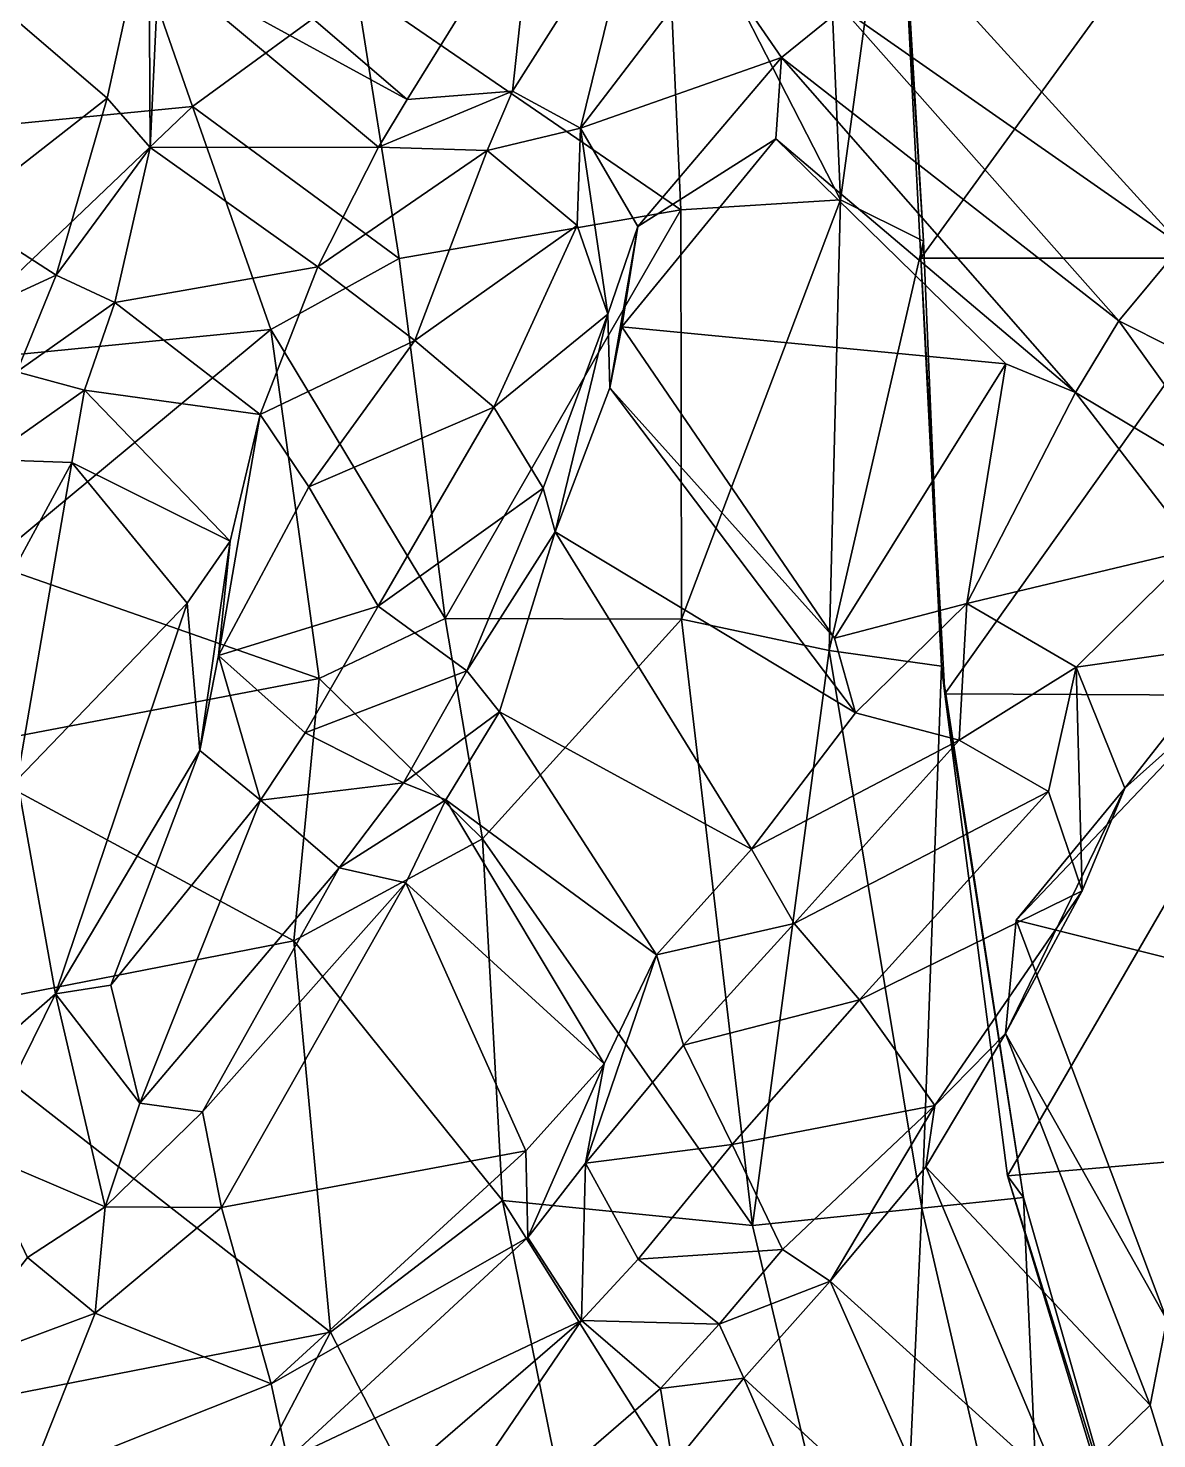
# Model space of a CAD drawing. Extents: x -4.77 to 4.77, y -2.48 to 3.3.
# Drawn here: x 0.1556 to 0.4341, y -0.299 to 0.0489 of the extents above; entities that cross this region are included whole.
import ezdxf

# ---------------------------------------------------------------- set-up
doc = ezdxf.new("R2010")
doc.units = 0

msp = doc.modelspace()

# ---------------------------------------------------------------- linework, layer by layer
for points in [[(0.31274, 0.09118, -1.04532), (0.35166, 0.1079, -1.04228), (0.35604, 0.00656, -1.03533)], [(0.31274, 0.09118, 1.04532), (0.35604, 0.00656, 1.03533), (0.35166, 0.1079, 1.04228)], [(0.36962, 0.1061, -1.02767), (0.35604, 0.00656, -1.03533), (0.35166, 0.1079, -1.04228)], [(0.36962, 0.1061, 1.02767), (0.35166, 0.1079, 1.04228), (0.35604, 0.00656, 1.03533)], [(0.36962, 0.1061, -1.02767), (0.3765, -0.00362, -1.01809), (0.35604, 0.00656, -1.03533)], [(0.36962, 0.1061, 1.02767), (0.35604, 0.00656, 1.03533), (0.3765, -0.00362, 1.01809)], [(0.37018, 0.10274, -0.9687), (0.3765, -0.00362, -1.01809), (0.36962, 0.1061, -1.02767)], [(0.37018, 0.10274, 0.9687), (0.36962, 0.1061, 1.02767), (0.3765, -0.00362, 1.01809)], [(0.45785, 0.10484, 0.85387), (0.37289, 0.06927, 0.85274), (0.44019, -0.00469, 0.83665)], [(0.45785, 0.10484, -0.85387), (0.44019, -0.00469, -0.83665), (0.37289, 0.06927, -0.85274)], [(0.37018, 0.10274, -0.9687), (0.37592, -0.00779, -0.96699), (0.3765, -0.00362, -1.01809)], [(0.37592, -0.00779, -0.96699), (0.37018, 0.10274, -0.9687), (0.45226, 0.09725, -0.85526)], [(0.37018, 0.10274, 0.9687), (0.3765, -0.00362, 1.01809), (0.37592, -0.00779, 0.96699)], [(0.37592, -0.00779, 0.96699), (0.45226, 0.09725, 0.85526), (0.37018, 0.10274, 0.9687)], [(0.13614, 0.02373, -1.15739), (0.11779, 0.09663, -1.16939), (0.17258, 0.09718, -1.16795)], [(0.13614, 0.02373, 1.15739), (0.17258, 0.09718, 1.16795), (0.11779, 0.09663, 1.16939)], [(0.13614, 0.02373, -1.15739), (0.17258, 0.09718, -1.16795), (0.19612, 0.02958, -1.15607)], [(0.13614, 0.02373, 1.15739), (0.19612, 0.02958, 1.15607), (0.17258, 0.09718, 1.16795)], [(0.23652, 0.05913, -1.14261), (0.19612, 0.02958, -1.15607), (0.17258, 0.09718, -1.16795)], [(0.23652, 0.05913, 1.14261), (0.17258, 0.09718, 1.16795), (0.19612, 0.02958, 1.15607)], [(0.37592, -0.00779, -0.96699), (0.45226, 0.09725, -0.85526), (0.4583, -0.00779, -0.84778)], [(0.37592, -0.00779, 0.96699), (0.4583, -0.00779, 0.84778), (0.45226, 0.09725, 0.85526)], [(0.23652, 0.05913, -1.14261), (0.31274, 0.09118, -1.04532), (0.31661, 0.00412, -1.03939)], [(0.23652, 0.05913, 1.14261), (0.31661, 0.00412, 1.03939), (0.31274, 0.09118, 1.04532)], [(0.31274, 0.09118, -1.04532), (0.35604, 0.00656, -1.03533), (0.31661, 0.00412, -1.03939)], [(0.31274, 0.09118, 1.04532), (0.31661, 0.00412, 1.03939), (0.35604, 0.00656, 1.03533)], [(0.24908, 0.03137, 0.74955), (0.18342, 0.08776, 0.76027), (0.18785, 0.0649, 0.82982)], [(0.18342, 0.08776, 0.76027), (0.24908, 0.03137, 0.74955), (0.28035, 0.08182, 0.75197)], [(0.24908, 0.03137, -0.74955), (0.18785, 0.0649, -0.82982), (0.18342, 0.08776, -0.76027)], [(0.18342, 0.08776, -0.76027), (0.28035, 0.08182, -0.75197), (0.24908, 0.03137, -0.74955)], [(0.28035, 0.08182, 0.75197), (0.24908, 0.03137, 0.74955), (0.27507, 0.03342, 0.77473)], [(0.28035, 0.08182, -0.75197), (0.27507, 0.03342, -0.77473), (0.24908, 0.03137, -0.74955)], [(0.28035, 0.08182, 0.75197), (0.27507, 0.03342, 0.77473), (0.30623, 0.08241, 0.79425)], [(0.30623, 0.08241, 0.79425), (0.27507, 0.03342, 0.77473), (0.29192, 0.02428, 0.78506)], [(0.28035, 0.08182, -0.75197), (0.30623, 0.08241, -0.79425), (0.27507, 0.03342, -0.77473)], [(0.30623, 0.08241, -0.79425), (0.29192, 0.02428, -0.78506), (0.27507, 0.03342, -0.77473)], [(0.30623, 0.08241, 0.79425), (0.29192, 0.02428, 0.78506), (0.3243, 0.06672, 0.7979)], [(0.30623, 0.08241, -0.79425), (0.3243, 0.06672, -0.7979), (0.29192, 0.02428, -0.78506)], [(0.18538, 0.07857, 0.85631), (0.15241, 0.05104, 0.89886), (0.17511, 0.03165, 0.88664)], [(0.18538, 0.07857, -0.85631), (0.17511, 0.03165, -0.88664), (0.15241, 0.05104, -0.89886)], [(0.18566, 0.01951, 0.8515), (0.18538, 0.07857, 0.85631), (0.17511, 0.03165, 0.88664)], [(0.18566, 0.01951, -0.8515), (0.17511, 0.03165, -0.88664), (0.18538, 0.07857, -0.85631)], [(0.18566, 0.01951, 0.8515), (0.18785, 0.0649, 0.82982), (0.18538, 0.07857, 0.85631)], [(0.18566, 0.01951, -0.8515), (0.18538, 0.07857, -0.85631), (0.18785, 0.0649, -0.82982)], [(0.3415, 0.04171, 0.77575), (0.3243, 0.06672, 0.7979), (0.29192, 0.02428, 0.78506)], [(0.3415, 0.04171, -0.77575), (0.29192, 0.02428, -0.78506), (0.3243, 0.06672, -0.7979)], [(0.3243, 0.06672, 0.7979), (0.3415, 0.04171, 0.77575), (0.35648, 0.05379, 0.83067)], [(0.3243, 0.06672, -0.7979), (0.35648, 0.05379, -0.83067), (0.3415, 0.04171, -0.77575)], [(0.35648, 0.05379, 0.83067), (0.44019, -0.00469, 0.83665), (0.37289, 0.06927, 0.85274)], [(0.35648, 0.05379, -0.83067), (0.37289, 0.06927, -0.85274), (0.44019, -0.00469, -0.83665)], [(0.24204, 0.01957, 0.82726), (0.18785, 0.0649, 0.82982), (0.18566, 0.01951, 0.8515)], [(0.24204, 0.01957, -0.82726), (0.18566, 0.01951, -0.8515), (0.18785, 0.0649, -0.82982)], [(0.24908, 0.03137, 0.74955), (0.18785, 0.0649, 0.82982), (0.24204, 0.01957, 0.82726)], [(0.24908, 0.03137, -0.74955), (0.24204, 0.01957, -0.82726), (0.18785, 0.0649, -0.82982)], [(0.24711, -0.00786, -1.12878), (0.19612, 0.02958, -1.15607), (0.23652, 0.05913, -1.14261)], [(0.24711, -0.00786, 1.12878), (0.23652, 0.05913, 1.14261), (0.19612, 0.02958, 1.15607)], [(0.23652, 0.05913, -1.14261), (0.31661, 0.00412, -1.03939), (0.24711, -0.00786, -1.12878)], [(0.23652, 0.05913, 1.14261), (0.24711, -0.00786, 1.12878), (0.31661, 0.00412, 1.03939)], [(0.42474, -0.02327, 0.8144), (0.35648, 0.05379, 0.83067), (0.3415, 0.04171, 0.77575)], [(0.42474, -0.02327, -0.8144), (0.3415, 0.04171, -0.77575), (0.35648, 0.05379, -0.83067)], [(0.35648, 0.05379, 0.83067), (0.42474, -0.02327, 0.8144), (0.44019, -0.00469, 0.83665)], [(0.35648, 0.05379, -0.83067), (0.44019, -0.00469, -0.83665), (0.42474, -0.02327, -0.8144)], [(0.13871, 0.00326, 0.90252), (0.17511, 0.03165, 0.88664), (0.15241, 0.05104, 0.89886)], [(0.13871, 0.00326, -0.90252), (0.15241, 0.05104, -0.89886), (0.17511, 0.03165, -0.88664)], [(0.3415, 0.04171, 0.77575), (0.29192, 0.02428, 0.78506), (0.30607, 0.00004, 0.76719)], [(0.3415, 0.04171, -0.77575), (0.30607, 0.00004, -0.76719), (0.29192, 0.02428, -0.78506)], [(0.30607, 0.00004, 0.76719), (0.34011, 0.02159, 0.7366), (0.3415, 0.04171, 0.77575)], [(0.30607, 0.00004, -0.76719), (0.3415, 0.04171, -0.77575), (0.34011, 0.02159, -0.7366)], [(0.34011, 0.02159, 0.7366), (0.41403, -0.04094, 0.75085), (0.3415, 0.04171, 0.77575)], [(0.34011, 0.02159, -0.7366), (0.3415, 0.04171, -0.77575), (0.41403, -0.04094, -0.75085)], [(0.42474, -0.02327, 0.8144), (0.3415, 0.04171, 0.77575), (0.41403, -0.04094, 0.75085)], [(0.42474, -0.02327, -0.8144), (0.41403, -0.04094, -0.75085), (0.3415, 0.04171, -0.77575)], [(0.13871, 0.00326, 0.90252), (0.16246, -0.01197, 0.88545), (0.17511, 0.03165, 0.88664)], [(0.13871, 0.00326, -0.90252), (0.17511, 0.03165, -0.88664), (0.16246, -0.01197, -0.88545)], [(0.16246, -0.01197, 0.88545), (0.18566, 0.01951, 0.8515), (0.17511, 0.03165, 0.88664)], [(0.16246, -0.01197, -0.88545), (0.17511, 0.03165, -0.88664), (0.18566, 0.01951, -0.8515)], [(0.27507, 0.03342, 0.77473), (0.24204, 0.01957, 0.82726), (0.26882, 0.01878, 0.84356)], [(0.27507, 0.03342, 0.77473), (0.24908, 0.03137, 0.74955), (0.24204, 0.01957, 0.82726)], [(0.27507, 0.03342, -0.77473), (0.26882, 0.01878, -0.84356), (0.24204, 0.01957, -0.82726)], [(0.27507, 0.03342, -0.77473), (0.24204, 0.01957, -0.82726), (0.24908, 0.03137, -0.74955)], [(0.29192, 0.02428, 0.78506), (0.27507, 0.03342, 0.77473), (0.26882, 0.01878, 0.84356)], [(0.29192, 0.02428, -0.78506), (0.26882, 0.01878, -0.84356), (0.27507, 0.03342, -0.77473)], [(0.12952, -0.03388, -1.15044), (0.19612, 0.02958, -1.15607), (0.21544, -0.02541, -1.14446)], [(0.12952, -0.03388, -1.15044), (0.13614, 0.02373, -1.15739), (0.19612, 0.02958, -1.15607)], [(0.12952, -0.03388, 1.15044), (0.21544, -0.02541, 1.14446), (0.19612, 0.02958, 1.15607)], [(0.12952, -0.03388, 1.15044), (0.19612, 0.02958, 1.15607), (0.13614, 0.02373, 1.15739)], [(0.24711, -0.00786, -1.12878), (0.21544, -0.02541, -1.14446), (0.19612, 0.02958, -1.15607)], [(0.24711, -0.00786, 1.12878), (0.19612, 0.02958, 1.15607), (0.21544, -0.02541, 1.14446)], [(0.29192, 0.02428, 0.78506), (0.26882, 0.01878, 0.84356), (0.29107, 0.00022, 0.84604)], [(0.29192, 0.02428, -0.78506), (0.29107, 0.00022, -0.84604), (0.26882, 0.01878, -0.84356)], [(0.29867, -0.0216, 0.83014), (0.29192, 0.02428, 0.78506), (0.29107, 0.00022, 0.84604)], [(0.29867, -0.0216, -0.83014), (0.29107, 0.00022, -0.84604), (0.29192, 0.02428, -0.78506)], [(0.29867, -0.0216, 0.83014), (0.30607, 0.00004, 0.76719), (0.29192, 0.02428, 0.78506)], [(0.29867, -0.0216, -0.83014), (0.29192, 0.02428, -0.78506), (0.30607, 0.00004, -0.76719)], [(0.30607, 0.00004, 0.76719), (0.3021, -0.02475, 0.73964), (0.34011, 0.02159, 0.7366)], [(0.39686, -0.03389, 0.72604), (0.34011, 0.02159, 0.7366), (0.3021, -0.02475, 0.73964)], [(0.30607, 0.00004, -0.76719), (0.34011, 0.02159, -0.7366), (0.3021, -0.02475, -0.73964)], [(0.39686, -0.03389, -0.72604), (0.3021, -0.02475, -0.73964), (0.34011, 0.02159, -0.7366)], [(0.34011, 0.02159, 0.7366), (0.39686, -0.03389, 0.72604), (0.41403, -0.04094, 0.75085)], [(0.34011, 0.02159, -0.7366), (0.41403, -0.04094, -0.75085), (0.39686, -0.03389, -0.72604)], [(0.16246, -0.01197, 0.88545), (0.17696, -0.01872, 0.84703), (0.18566, 0.01951, 0.8515)], [(0.16246, -0.01197, -0.88545), (0.18566, 0.01951, -0.8515), (0.17696, -0.01872, -0.84703)], [(0.17696, -0.01872, 0.84703), (0.22707, -0.00992, 0.84639), (0.18566, 0.01951, 0.8515)], [(0.17696, -0.01872, -0.84703), (0.18566, 0.01951, -0.8515), (0.22707, -0.00992, -0.84639)], [(0.24204, 0.01957, 0.82726), (0.18566, 0.01951, 0.8515), (0.22707, -0.00992, 0.84639)], [(0.24204, 0.01957, -0.82726), (0.22707, -0.00992, -0.84639), (0.18566, 0.01951, -0.8515)], [(0.26882, 0.01878, 0.84356), (0.24204, 0.01957, 0.82726), (0.22707, -0.00992, 0.84639)], [(0.26882, 0.01878, -0.84356), (0.22707, -0.00992, -0.84639), (0.24204, 0.01957, -0.82726)], [(0.26882, 0.01878, 0.84356), (0.22707, -0.00992, 0.84639), (0.25103, -0.02814, 0.8738)], [(0.26882, 0.01878, -0.84356), (0.25103, -0.02814, -0.8738), (0.22707, -0.00992, -0.84639)], [(0.29107, 0.00022, 0.84604), (0.26882, 0.01878, 0.84356), (0.25103, -0.02814, 0.8738)], [(0.29107, 0.00022, -0.84604), (0.25103, -0.02814, -0.8738), (0.26882, 0.01878, -0.84356)], [(0.31661, 0.00412, -1.03939), (0.25846, -0.09666, -1.11219), (0.24711, -0.00786, -1.12878)], [(0.31661, 0.00412, 1.03939), (0.24711, -0.00786, 1.12878), (0.25846, -0.09666, 1.11219)], [(0.31661, 0.00412, -1.03939), (0.31684, -0.09681, -1.0367), (0.25846, -0.09666, -1.11219)], [(0.31661, 0.00412, 1.03939), (0.25846, -0.09666, 1.11219), (0.31684, -0.09681, 1.0367)], [(0.31684, -0.09681, -1.0367), (0.31661, 0.00412, -1.03939), (0.35604, 0.00656, -1.03533)], [(0.31684, -0.09681, 1.0367), (0.35604, 0.00656, 1.03533), (0.31661, 0.00412, 1.03939)], [(0.31684, -0.09681, -1.0367), (0.35604, 0.00656, -1.03533), (0.35326, -0.10453, -1.02924)], [(0.31684, -0.09681, 1.0367), (0.35326, -0.10453, 1.02924), (0.35604, 0.00656, 1.03533)], [(0.3765, -0.00362, -1.01809), (0.35326, -0.10453, -1.02924), (0.35604, 0.00656, -1.03533)], [(0.3765, -0.00362, 1.01809), (0.35604, 0.00656, 1.03533), (0.35326, -0.10453, 1.02924)], [(0.16246, -0.01197, 0.88545), (0.13871, 0.00326, 0.90252), (0.12656, -0.02848, 0.87302)], [(0.16246, -0.01197, -0.88545), (0.12656, -0.02848, -0.87302), (0.13871, 0.00326, -0.90252)], [(0.29107, 0.00022, 0.84604), (0.25103, -0.02814, 0.8738), (0.27052, -0.04457, 0.87388)], [(0.29107, 0.00022, -0.84604), (0.27052, -0.04457, -0.87388), (0.25103, -0.02814, -0.8738)], [(0.29867, -0.0216, 0.83014), (0.29107, 0.00022, 0.84604), (0.27052, -0.04457, 0.87388)], [(0.29867, -0.0216, -0.83014), (0.27052, -0.04457, -0.87388), (0.29107, 0.00022, -0.84604)], [(0.29911, -0.03977, 0.80643), (0.30607, 0.00004, 0.76719), (0.29867, -0.0216, 0.83014)], [(0.29911, -0.03977, -0.80643), (0.29867, -0.0216, -0.83014), (0.30607, 0.00004, -0.76719)], [(0.29911, -0.03977, 0.80643), (0.3021, -0.02475, 0.73964), (0.30607, 0.00004, 0.76719)], [(0.29911, -0.03977, -0.80643), (0.30607, 0.00004, -0.76719), (0.3021, -0.02475, -0.73964)], [(0.3765, -0.00362, -1.01809), (0.38102, -0.10844, -1.01191), (0.35326, -0.10453, -1.02924)], [(0.3765, -0.00362, 1.01809), (0.35326, -0.10453, 1.02924), (0.38102, -0.10844, 1.01191)], [(0.37592, -0.00779, -0.96699), (0.38102, -0.10844, -1.01191), (0.3765, -0.00362, -1.01809)], [(0.37592, -0.00779, 0.96699), (0.3765, -0.00362, 1.01809), (0.38102, -0.10844, 1.01191)], [(0.42474, -0.02327, 0.8144), (0.47838, -0.05026, 0.82603), (0.44019, -0.00469, 0.83665)], [(0.42474, -0.02327, -0.8144), (0.44019, -0.00469, -0.83665), (0.47838, -0.05026, -0.82603)], [(0.17696, -0.01872, 0.84703), (0.21283, -0.04638, 0.84973), (0.22707, -0.00992, 0.84639)], [(0.17696, -0.01872, -0.84703), (0.22707, -0.00992, -0.84639), (0.21283, -0.04638, -0.84973)], [(0.21283, -0.04638, 0.84973), (0.25103, -0.02814, 0.8738), (0.22707, -0.00992, 0.84639)], [(0.21283, -0.04638, -0.84973), (0.22707, -0.00992, -0.84639), (0.25103, -0.02814, -0.8738)], [(0.21544, -0.02541, -1.14446), (0.24711, -0.00786, -1.12878), (0.25846, -0.09666, -1.11219)], [(0.21544, -0.02541, 1.14446), (0.25846, -0.09666, 1.11219), (0.24711, -0.00786, 1.12878)], [(0.37592, -0.00779, -0.96699), (0.3818, -0.11522, -0.95096), (0.38102, -0.10844, -1.01191)], [(0.3818, -0.11522, -0.95096), (0.37592, -0.00779, -0.96699), (0.4583, -0.00779, -0.84778)], [(0.37592, -0.00779, 0.96699), (0.38102, -0.10844, 1.01191), (0.3818, -0.11522, 0.95096)], [(0.3818, -0.11522, 0.95096), (0.4583, -0.00779, 0.84778), (0.37592, -0.00779, 0.96699)], [(0.3818, -0.11522, -0.95096), (0.4583, -0.00779, -0.84778), (0.46601, -0.11566, -0.83833)], [(0.3818, -0.11522, 0.95096), (0.46601, -0.11566, 0.83833), (0.4583, -0.00779, 0.84778)], [(0.16246, -0.01197, 0.88545), (0.12656, -0.02848, 0.87302), (0.1528, -0.03584, 0.85332)], [(0.16246, -0.01197, -0.88545), (0.1528, -0.03584, -0.85332), (0.12656, -0.02848, -0.87302)], [(0.17696, -0.01872, 0.84703), (0.16246, -0.01197, 0.88545), (0.1528, -0.03584, 0.85332)], [(0.17696, -0.01872, -0.84703), (0.1528, -0.03584, -0.85332), (0.16246, -0.01197, -0.88545)], [(0.17696, -0.01872, 0.84703), (0.1528, -0.03584, 0.85332), (0.16947, -0.04038, 0.81396)], [(0.17696, -0.01872, -0.84703), (0.16947, -0.04038, -0.81396), (0.1528, -0.03584, -0.85332)], [(0.21283, -0.04638, 0.84973), (0.17696, -0.01872, 0.84703), (0.16947, -0.04038, 0.81396)], [(0.21283, -0.04638, -0.84973), (0.16947, -0.04038, -0.81396), (0.17696, -0.01872, -0.84703)], [(0.29867, -0.0216, 0.83014), (0.27052, -0.04457, 0.87388), (0.28266, -0.06455, 0.85664)], [(0.29867, -0.0216, -0.83014), (0.28266, -0.06455, -0.85664), (0.27052, -0.04457, -0.87388)], [(0.28566, -0.07529, 0.83286), (0.29867, -0.0216, 0.83014), (0.28266, -0.06455, 0.85664)], [(0.28566, -0.07529, -0.83286), (0.28266, -0.06455, -0.85664), (0.29867, -0.0216, -0.83014)], [(0.28566, -0.07529, 0.83286), (0.29911, -0.03977, 0.80643), (0.29867, -0.0216, 0.83014)], [(0.28566, -0.07529, -0.83286), (0.29867, -0.0216, -0.83014), (0.29911, -0.03977, -0.80643)], [(0.41403, -0.04094, 0.75085), (0.45495, -0.06533, 0.80353), (0.42474, -0.02327, 0.8144)], [(0.41403, -0.04094, -0.75085), (0.42474, -0.02327, -0.8144), (0.45495, -0.06533, -0.80353)], [(0.42474, -0.02327, 0.8144), (0.45495, -0.06533, 0.80353), (0.47838, -0.05026, 0.82603)], [(0.42474, -0.02327, -0.8144), (0.47838, -0.05026, -0.82603), (0.45495, -0.06533, -0.80353)], [(0.14591, -0.08303, -1.13756), (0.12952, -0.03388, -1.15044), (0.21544, -0.02541, -1.14446)], [(0.14591, -0.08303, 1.13756), (0.21544, -0.02541, 1.14446), (0.12952, -0.03388, 1.15044)], [(0.14591, -0.08303, -1.13756), (0.21544, -0.02541, -1.14446), (0.2274, -0.11146, -1.12537)], [(0.14591, -0.08303, 1.13756), (0.2274, -0.11146, 1.12537), (0.21544, -0.02541, 1.14446)], [(0.21544, -0.02541, -1.14446), (0.25846, -0.09666, -1.11219), (0.2274, -0.11146, -1.12537)], [(0.21544, -0.02541, 1.14446), (0.2274, -0.11146, 1.12537), (0.25846, -0.09666, 1.11219)], [(0.29911, -0.03977, 0.80643), (0.35458, -0.10149, 0.72363), (0.3021, -0.02475, 0.73964)], [(0.29911, -0.03977, -0.80643), (0.3021, -0.02475, -0.73964), (0.35458, -0.10149, -0.72363)], [(0.39686, -0.03389, 0.72604), (0.3021, -0.02475, 0.73964), (0.35458, -0.10149, 0.72363)], [(0.39686, -0.03389, -0.72604), (0.35458, -0.10149, -0.72363), (0.3021, -0.02475, -0.73964)], [(0.21283, -0.04638, 0.84973), (0.22486, -0.06416, 0.87304), (0.25103, -0.02814, 0.8738)], [(0.21283, -0.04638, -0.84973), (0.25103, -0.02814, -0.8738), (0.22486, -0.06416, -0.87304)], [(0.22486, -0.06416, 0.87304), (0.27052, -0.04457, 0.87388), (0.25103, -0.02814, 0.8738)], [(0.22486, -0.06416, -0.87304), (0.25103, -0.02814, -0.8738), (0.27052, -0.04457, -0.87388)], [(0.39686, -0.03389, 0.72604), (0.35458, -0.10149, 0.72363), (0.38723, -0.09298, 0.73364)], [(0.39686, -0.03389, -0.72604), (0.38723, -0.09298, -0.73364), (0.35458, -0.10149, -0.72363)], [(0.39686, -0.03389, 0.72604), (0.38723, -0.09298, 0.73364), (0.41403, -0.04094, 0.75085)], [(0.39686, -0.03389, -0.72604), (0.41403, -0.04094, -0.75085), (0.38723, -0.09298, -0.73364)], [(0.14519, -0.05743, 0.82657), (0.16947, -0.04038, 0.81396), (0.1528, -0.03584, 0.85332)], [(0.14519, -0.05743, -0.82657), (0.1528, -0.03584, -0.85332), (0.16947, -0.04038, -0.81396)], [(0.14519, -0.05743, 0.82657), (0.16637, -0.05822, 0.78629), (0.16947, -0.04038, 0.81396)], [(0.14519, -0.05743, -0.82657), (0.16947, -0.04038, -0.81396), (0.16637, -0.05822, -0.78629)], [(0.16637, -0.05822, 0.78629), (0.20544, -0.07761, 0.80192), (0.16947, -0.04038, 0.81396)], [(0.16637, -0.05822, -0.78629), (0.16947, -0.04038, -0.81396), (0.20544, -0.07761, -0.80192)], [(0.21283, -0.04638, 0.84973), (0.16947, -0.04038, 0.81396), (0.20544, -0.07761, 0.80192)], [(0.21283, -0.04638, -0.84973), (0.20544, -0.07761, -0.80192), (0.16947, -0.04038, -0.81396)], [(0.35974, -0.11996, 0.79715), (0.29911, -0.03977, 0.80643), (0.28566, -0.07529, 0.83286)], [(0.35974, -0.11996, -0.79715), (0.28566, -0.07529, -0.83286), (0.29911, -0.03977, -0.80643)], [(0.29911, -0.03977, 0.80643), (0.35974, -0.11996, 0.79715), (0.35458, -0.10149, 0.72363)], [(0.29911, -0.03977, -0.80643), (0.35458, -0.10149, -0.72363), (0.35974, -0.11996, -0.79715)], [(0.38723, -0.09298, 0.73364), (0.44377, -0.07952, 0.75304), (0.41403, -0.04094, 0.75085)], [(0.38723, -0.09298, -0.73364), (0.41403, -0.04094, -0.75085), (0.44377, -0.07952, -0.75304)], [(0.41403, -0.04094, 0.75085), (0.44377, -0.07952, 0.75304), (0.45495, -0.06533, 0.80353)], [(0.41403, -0.04094, -0.75085), (0.45495, -0.06533, -0.80353), (0.44377, -0.07952, -0.75304)], [(0.22486, -0.06416, 0.87304), (0.24194, -0.09363, 0.87975), (0.27052, -0.04457, 0.87388)], [(0.22486, -0.06416, -0.87304), (0.27052, -0.04457, -0.87388), (0.24194, -0.09363, -0.87975)], [(0.24194, -0.09363, 0.87975), (0.28266, -0.06455, 0.85664), (0.27052, -0.04457, 0.87388)], [(0.24194, -0.09363, -0.87975), (0.27052, -0.04457, -0.87388), (0.28266, -0.06455, -0.85664)], [(0.20254, -0.10576, 0.84508), (0.21283, -0.04638, 0.84973), (0.20544, -0.07761, 0.80192)], [(0.20254, -0.10576, 0.84508), (0.22486, -0.06416, 0.87304), (0.21283, -0.04638, 0.84973)], [(0.20254, -0.10576, -0.84508), (0.20544, -0.07761, -0.80192), (0.21283, -0.04638, -0.84973)], [(0.20254, -0.10576, -0.84508), (0.21283, -0.04638, -0.84973), (0.22486, -0.06416, -0.87304)], [(0.13279, -0.11992, 0.83328), (0.16637, -0.05822, 0.78629), (0.14519, -0.05743, 0.82657)], [(0.13279, -0.11992, -0.83328), (0.14519, -0.05743, -0.82657), (0.16637, -0.05822, -0.78629)], [(0.13279, -0.11992, 0.83328), (0.15289, -0.13646, 0.79568), (0.16637, -0.05822, 0.78629)], [(0.13279, -0.11992, -0.83328), (0.16637, -0.05822, -0.78629), (0.15289, -0.13646, -0.79568)], [(0.15289, -0.13646, 0.79568), (0.19479, -0.09289, 0.78112), (0.16637, -0.05822, 0.78629)], [(0.15289, -0.13646, -0.79568), (0.16637, -0.05822, -0.78629), (0.19479, -0.09289, -0.78112)], [(0.16637, -0.05822, 0.78629), (0.19479, -0.09289, 0.78112), (0.20544, -0.07761, 0.80192)], [(0.16637, -0.05822, -0.78629), (0.20544, -0.07761, -0.80192), (0.19479, -0.09289, -0.78112)], [(0.24194, -0.09363, 0.87975), (0.22486, -0.06416, 0.87304), (0.20254, -0.10576, 0.84508)], [(0.24194, -0.09363, -0.87975), (0.20254, -0.10576, -0.84508), (0.22486, -0.06416, -0.87304)], [(0.24194, -0.09363, 0.87975), (0.26384, -0.10959, 0.86062), (0.28266, -0.06455, 0.85664)], [(0.24194, -0.09363, -0.87975), (0.28266, -0.06455, -0.85664), (0.26384, -0.10959, -0.86062)], [(0.26384, -0.10959, 0.86062), (0.28566, -0.07529, 0.83286), (0.28266, -0.06455, 0.85664)], [(0.26384, -0.10959, -0.86062), (0.28266, -0.06455, -0.85664), (0.28566, -0.07529, -0.83286)], [(0.26384, -0.10959, 0.86062), (0.27186, -0.11971, 0.8332), (0.28566, -0.07529, 0.83286)], [(0.26384, -0.10959, -0.86062), (0.28566, -0.07529, -0.83286), (0.27186, -0.11971, -0.8332)], [(0.27186, -0.11971, 0.8332), (0.33413, -0.1536, 0.81903), (0.28566, -0.07529, 0.83286)], [(0.27186, -0.11971, -0.8332), (0.28566, -0.07529, -0.83286), (0.33413, -0.1536, -0.81903)], [(0.35974, -0.11996, 0.79715), (0.28566, -0.07529, 0.83286), (0.33413, -0.1536, 0.81903)], [(0.35974, -0.11996, -0.79715), (0.33413, -0.1536, -0.81903), (0.28566, -0.07529, -0.83286)], [(0.20544, -0.07761, 0.80192), (0.19479, -0.09289, 0.78112), (0.19792, -0.12922, 0.8109)], [(0.20544, -0.07761, -0.80192), (0.19792, -0.12922, -0.8109), (0.19479, -0.09289, -0.78112)], [(0.20544, -0.07761, 0.80192), (0.19792, -0.12922, 0.8109), (0.20254, -0.10576, 0.84508)], [(0.20544, -0.07761, -0.80192), (0.20254, -0.10576, -0.84508), (0.19792, -0.12922, -0.8109)], [(0.38723, -0.09298, 0.73364), (0.41421, -0.1087, 0.74992), (0.44377, -0.07952, 0.75304)], [(0.38723, -0.09298, -0.73364), (0.44377, -0.07952, -0.75304), (0.41421, -0.1087, -0.74992)], [(0.45413, -0.10301, 0.72609), (0.44377, -0.07952, 0.75304), (0.41421, -0.1087, 0.74992)], [(0.45413, -0.10301, -0.72609), (0.41421, -0.1087, -0.74992), (0.44377, -0.07952, -0.75304)], [(0.13422, -0.12924, -1.13969), (0.14591, -0.08303, -1.13756), (0.2274, -0.11146, -1.12537)], [(0.13422, -0.12924, 1.13969), (0.2274, -0.11146, 1.12537), (0.14591, -0.08303, 1.13756)], [(0.15289, -0.13646, 0.79568), (0.16229, -0.18921, 0.79132), (0.19479, -0.09289, 0.78112)], [(0.15289, -0.13646, -0.79568), (0.19479, -0.09289, -0.78112), (0.16229, -0.18921, -0.79132)], [(0.16229, -0.18921, 0.79132), (0.19792, -0.12922, 0.8109), (0.19479, -0.09289, 0.78112)], [(0.16229, -0.18921, -0.79132), (0.19479, -0.09289, -0.78112), (0.19792, -0.12922, -0.8109)], [(0.24194, -0.09363, 0.87975), (0.20254, -0.10576, 0.84508), (0.22396, -0.12485, 0.85819)], [(0.24194, -0.09363, -0.87975), (0.22396, -0.12485, -0.85819), (0.20254, -0.10576, -0.84508)], [(0.26384, -0.10959, 0.86062), (0.24194, -0.09363, 0.87975), (0.22396, -0.12485, 0.85819)], [(0.26384, -0.10959, -0.86062), (0.22396, -0.12485, -0.85819), (0.24194, -0.09363, -0.87975)], [(0.38723, -0.09298, 0.73364), (0.35458, -0.10149, 0.72363), (0.35974, -0.11996, 0.79715)], [(0.38723, -0.09298, -0.73364), (0.35974, -0.11996, -0.79715), (0.35458, -0.10149, -0.72363)], [(0.38723, -0.09298, 0.73364), (0.35974, -0.11996, 0.79715), (0.38537, -0.12672, 0.81727)], [(0.38723, -0.09298, -0.73364), (0.38537, -0.12672, -0.81727), (0.35974, -0.11996, -0.79715)], [(0.38537, -0.12672, 0.81727), (0.41421, -0.1087, 0.74992), (0.38723, -0.09298, 0.73364)], [(0.38537, -0.12672, -0.81727), (0.38723, -0.09298, -0.73364), (0.41421, -0.1087, -0.74992)], [(0.2274, -0.11146, -1.12537), (0.25846, -0.09666, -1.11219), (0.26767, -0.15101, -1.09921)], [(0.2274, -0.11146, 1.12537), (0.26767, -0.15101, 1.09921), (0.25846, -0.09666, 1.11219)], [(0.26767, -0.15101, -1.09921), (0.25846, -0.09666, -1.11219), (0.31684, -0.09681, -1.0367)], [(0.26767, -0.15101, 1.09921), (0.31684, -0.09681, 1.0367), (0.25846, -0.09666, 1.11219)], [(0.26767, -0.15101, -1.09921), (0.31684, -0.09681, -1.0367), (0.33433, -0.24639, -1.01373)], [(0.26767, -0.15101, 1.09921), (0.33433, -0.24639, 1.01373), (0.31684, -0.09681, 1.0367)], [(0.33433, -0.24639, -1.01373), (0.31684, -0.09681, -1.0367), (0.35326, -0.10453, -1.02924)], [(0.33433, -0.24639, 1.01373), (0.35326, -0.10453, 1.02924), (0.31684, -0.09681, 1.0367)], [(0.45413, -0.10301, 0.72609), (0.41421, -0.1087, 0.74992), (0.42625, -0.13854, 0.7319)], [(0.45413, -0.10301, -0.72609), (0.42625, -0.13854, -0.7319), (0.41421, -0.1087, -0.74992)], [(0.45362, -0.1141, 0.70791), (0.45413, -0.10301, 0.72609), (0.42625, -0.13854, 0.7319)], [(0.45362, -0.1141, -0.70791), (0.42625, -0.13854, -0.7319), (0.45413, -0.10301, -0.72609)], [(0.20254, -0.10576, 0.84508), (0.19792, -0.12922, 0.8109), (0.21288, -0.14144, 0.81848)], [(0.20254, -0.10576, -0.84508), (0.21288, -0.14144, -0.81848), (0.19792, -0.12922, -0.8109)], [(0.20254, -0.10576, 0.84508), (0.21288, -0.14144, 0.81848), (0.22396, -0.12485, 0.85819)], [(0.20254, -0.10576, -0.84508), (0.22396, -0.12485, -0.85819), (0.21288, -0.14144, -0.81848)], [(0.33433, -0.24639, -1.01373), (0.35326, -0.10453, -1.02924), (0.37611, -0.24207, -1.00766)], [(0.33433, -0.24639, 1.01373), (0.37611, -0.24207, 1.00766), (0.35326, -0.10453, 1.02924)], [(0.38102, -0.10844, -1.01191), (0.37611, -0.24207, -1.00766), (0.35326, -0.10453, -1.02924)], [(0.38102, -0.10844, 1.01191), (0.35326, -0.10453, 1.02924), (0.37611, -0.24207, 1.00766)], [(0.26384, -0.10959, 0.86062), (0.22396, -0.12485, 0.85819), (0.24818, -0.13723, 0.83123)], [(0.26384, -0.10959, -0.86062), (0.24818, -0.13723, -0.83123), (0.22396, -0.12485, -0.85819)], [(0.27186, -0.11971, 0.8332), (0.26384, -0.10959, 0.86062), (0.24818, -0.13723, 0.83123)], [(0.27186, -0.11971, -0.8332), (0.24818, -0.13723, -0.83123), (0.26384, -0.10959, -0.86062)], [(0.38102, -0.10844, -1.01191), (0.40123, -0.23948, -0.98003), (0.37611, -0.24207, -1.00766)], [(0.38102, -0.10844, 1.01191), (0.37611, -0.24207, 1.00766), (0.40123, -0.23948, 0.98003)], [(0.3818, -0.11522, -0.95096), (0.40123, -0.23948, -0.98003), (0.38102, -0.10844, -1.01191)], [(0.3818, -0.11522, 0.95096), (0.38102, -0.10844, 1.01191), (0.40123, -0.23948, 0.98003)], [(0.38537, -0.12672, 0.81727), (0.40742, -0.13932, 0.81451), (0.41421, -0.1087, 0.74992)], [(0.38537, -0.12672, -0.81727), (0.41421, -0.1087, -0.74992), (0.40742, -0.13932, -0.81451)], [(0.41421, -0.1087, 0.74992), (0.40742, -0.13932, 0.81451), (0.41567, -0.16384, 0.80173)], [(0.41421, -0.1087, -0.74992), (0.41567, -0.16384, -0.80173), (0.40742, -0.13932, -0.81451)], [(0.41421, -0.1087, 0.74992), (0.41567, -0.16384, 0.80173), (0.42625, -0.13854, 0.7319)], [(0.41421, -0.1087, -0.74992), (0.42625, -0.13854, -0.7319), (0.41567, -0.16384, -0.80173)], [(0.13422, -0.12924, -1.13969), (0.2274, -0.11146, -1.12537), (0.2211, -0.17617, -1.1104)], [(0.13422, -0.12924, 1.13969), (0.2211, -0.17617, 1.1104), (0.2274, -0.11146, 1.12537)], [(0.2274, -0.11146, -1.12537), (0.26767, -0.15101, -1.09921), (0.2211, -0.17617, -1.1104)], [(0.2274, -0.11146, 1.12537), (0.2211, -0.17617, 1.1104), (0.26767, -0.15101, 1.09921)], [(0.45362, -0.1141, 0.70791), (0.42625, -0.13854, 0.7319), (0.39945, -0.17107, 0.69812)], [(0.50188, -0.19667, 0.68788), (0.45362, -0.1141, 0.70791), (0.39945, -0.17107, 0.69812)], [(0.45362, -0.1141, -0.70791), (0.39945, -0.17107, -0.69812), (0.42625, -0.13854, -0.7319)], [(0.50188, -0.19667, -0.68788), (0.39945, -0.17107, -0.69812), (0.45362, -0.1141, -0.70791)], [(0.46601, -0.11566, -0.83833), (0.39724, -0.23415, -0.92968), (0.3818, -0.11522, -0.95096)], [(0.3818, -0.11522, -0.95096), (0.39724, -0.23415, -0.92968), (0.40123, -0.23948, -0.98003)], [(0.46601, -0.11566, 0.83833), (0.3818, -0.11522, 0.95096), (0.39724, -0.23415, 0.92968)], [(0.3818, -0.11522, 0.95096), (0.40123, -0.23948, 0.98003), (0.39724, -0.23415, 0.92968)], [(0.46601, -0.11566, -0.83833), (0.47978, -0.22702, -0.82169), (0.39724, -0.23415, -0.92968)], [(0.46601, -0.11566, 0.83833), (0.39724, -0.23415, 0.92968), (0.47978, -0.22702, 0.82169)], [(0.27186, -0.11971, 0.8332), (0.24818, -0.13723, 0.83123), (0.25864, -0.14142, 0.80119)], [(0.27186, -0.11971, -0.8332), (0.25864, -0.14142, -0.80119), (0.24818, -0.13723, -0.83123)], [(0.31068, -0.17962, 0.81832), (0.27186, -0.11971, 0.8332), (0.25864, -0.14142, 0.80119)], [(0.31068, -0.17962, -0.81832), (0.25864, -0.14142, -0.80119), (0.27186, -0.11971, -0.8332)], [(0.27186, -0.11971, 0.8332), (0.31068, -0.17962, 0.81832), (0.33413, -0.1536, 0.81903)], [(0.27186, -0.11971, -0.8332), (0.33413, -0.1536, -0.81903), (0.31068, -0.17962, -0.81832)], [(0.38537, -0.12672, 0.81727), (0.35974, -0.11996, 0.79715), (0.33413, -0.1536, 0.81903)], [(0.38537, -0.12672, -0.81727), (0.33413, -0.1536, -0.81903), (0.35974, -0.11996, -0.79715)], [(0.21288, -0.14144, 0.81848), (0.24818, -0.13723, 0.83123), (0.22396, -0.12485, 0.85819)], [(0.21288, -0.14144, -0.81848), (0.22396, -0.12485, -0.85819), (0.24818, -0.13723, -0.83123)], [(0.38537, -0.12672, 0.81727), (0.33413, -0.1536, 0.81903), (0.3446, -0.17188, 0.84487)], [(0.38537, -0.12672, -0.81727), (0.3446, -0.17188, -0.84487), (0.33413, -0.1536, -0.81903)], [(0.40742, -0.13932, 0.81451), (0.38537, -0.12672, 0.81727), (0.3446, -0.17188, 0.84487)], [(0.40742, -0.13932, -0.81451), (0.3446, -0.17188, -0.84487), (0.38537, -0.12672, -0.81727)], [(0.12934, -0.1941, -1.16873), (0.13422, -0.12924, -1.13969), (0.2211, -0.17617, -1.1104)], [(0.12934, -0.1941, 1.16873), (0.2211, -0.17617, 1.1104), (0.13422, -0.12924, 1.13969)], [(0.16229, -0.18921, 0.79132), (0.17599, -0.18714, 0.79073), (0.19792, -0.12922, 0.8109)], [(0.16229, -0.18921, -0.79132), (0.19792, -0.12922, -0.8109), (0.17599, -0.18714, -0.79073)], [(0.17599, -0.18714, 0.79073), (0.21288, -0.14144, 0.81848), (0.19792, -0.12922, 0.8109)], [(0.17599, -0.18714, -0.79073), (0.19792, -0.12922, -0.8109), (0.21288, -0.14144, -0.81848)], [(0.13928, -0.20941, 0.79943), (0.16229, -0.18921, 0.79132), (0.15289, -0.13646, 0.79568)], [(0.13928, -0.20941, -0.79943), (0.15289, -0.13646, -0.79568), (0.16229, -0.18921, -0.79132)], [(0.21288, -0.14144, 0.81848), (0.23235, -0.15813, 0.8026), (0.24818, -0.13723, 0.83123)], [(0.21288, -0.14144, -0.81848), (0.24818, -0.13723, -0.83123), (0.23235, -0.15813, -0.8026)], [(0.23235, -0.15813, 0.8026), (0.25864, -0.14142, 0.80119), (0.24818, -0.13723, 0.83123)], [(0.23235, -0.15813, -0.8026), (0.24818, -0.13723, -0.83123), (0.25864, -0.14142, -0.80119)], [(0.42625, -0.13854, 0.7319), (0.39677, -0.19904, 0.77984), (0.39945, -0.17107, 0.69812)], [(0.42625, -0.13854, 0.7319), (0.41567, -0.16384, 0.80173), (0.39677, -0.19904, 0.77984)], [(0.42625, -0.13854, -0.7319), (0.39945, -0.17107, -0.69812), (0.39677, -0.19904, -0.77984)], [(0.42625, -0.13854, -0.7319), (0.39677, -0.19904, -0.77984), (0.41567, -0.16384, -0.80173)], [(0.17599, -0.18714, 0.79073), (0.18314, -0.21622, 0.79281), (0.21288, -0.14144, 0.81848)], [(0.17599, -0.18714, -0.79073), (0.21288, -0.14144, -0.81848), (0.18314, -0.21622, -0.79281)], [(0.18314, -0.21622, 0.79281), (0.23235, -0.15813, 0.8026), (0.21288, -0.14144, 0.81848)], [(0.18314, -0.21622, -0.79281), (0.21288, -0.14144, -0.81848), (0.23235, -0.15813, -0.8026)], [(0.23235, -0.15813, 0.8026), (0.24875, -0.16183, 0.77889), (0.25864, -0.14142, 0.80119)], [(0.23235, -0.15813, -0.8026), (0.25864, -0.14142, -0.80119), (0.24875, -0.16183, -0.77889)], [(0.24875, -0.16183, 0.77889), (0.29777, -0.20647, 0.78901), (0.25864, -0.14142, 0.80119)], [(0.24875, -0.16183, -0.77889), (0.25864, -0.14142, -0.80119), (0.29777, -0.20647, -0.78901)], [(0.31068, -0.17962, 0.81832), (0.25864, -0.14142, 0.80119), (0.29777, -0.20647, 0.78901)], [(0.31068, -0.17962, -0.81832), (0.29777, -0.20647, -0.78901), (0.25864, -0.14142, -0.80119)], [(0.40742, -0.13932, 0.81451), (0.3446, -0.17188, 0.84487), (0.36077, -0.19076, 0.85328)], [(0.40742, -0.13932, -0.81451), (0.36077, -0.19076, -0.85328), (0.3446, -0.17188, -0.84487)], [(0.41567, -0.16384, 0.80173), (0.40742, -0.13932, 0.81451), (0.36077, -0.19076, 0.85328)], [(0.41567, -0.16384, -0.80173), (0.36077, -0.19076, -0.85328), (0.40742, -0.13932, -0.81451)], [(0.2211, -0.17617, -1.1104), (0.26767, -0.15101, -1.09921), (0.27267, -0.24025, -1.08931)], [(0.2211, -0.17617, 1.1104), (0.27267, -0.24025, 1.08931), (0.26767, -0.15101, 1.09921)], [(0.27267, -0.24025, -1.08931), (0.26767, -0.15101, -1.09921), (0.33433, -0.24639, -1.01373)], [(0.27267, -0.24025, 1.08931), (0.33433, -0.24639, 1.01373), (0.26767, -0.15101, 1.09921)], [(0.31068, -0.17962, 0.81832), (0.3446, -0.17188, 0.84487), (0.33413, -0.1536, 0.81903)], [(0.31068, -0.17962, -0.81832), (0.33413, -0.1536, -0.81903), (0.3446, -0.17188, -0.84487)], [(0.18314, -0.21622, 0.79281), (0.19864, -0.21835, 0.79228), (0.23235, -0.15813, 0.8026)], [(0.18314, -0.21622, -0.79281), (0.23235, -0.15813, -0.8026), (0.19864, -0.21835, -0.79228)], [(0.24875, -0.16183, 0.77889), (0.23235, -0.15813, 0.8026), (0.19864, -0.21835, 0.79228)], [(0.24875, -0.16183, -0.77889), (0.19864, -0.21835, -0.79228), (0.23235, -0.15813, -0.8026)], [(0.24875, -0.16183, 0.77889), (0.19864, -0.21835, 0.79228), (0.20328, -0.24198, 0.78404)], [(0.24875, -0.16183, -0.77889), (0.20328, -0.24198, -0.78404), (0.19864, -0.21835, -0.79228)], [(0.20328, -0.24198, 0.78404), (0.27839, -0.22799, 0.7676), (0.24875, -0.16183, 0.77889)], [(0.20328, -0.24198, -0.78404), (0.24875, -0.16183, -0.77889), (0.27839, -0.22799, -0.7676)], [(0.24875, -0.16183, 0.77889), (0.27839, -0.22799, 0.7676), (0.29777, -0.20647, 0.78901)], [(0.24875, -0.16183, -0.77889), (0.29777, -0.20647, -0.78901), (0.27839, -0.22799, -0.7676)], [(0.41567, -0.16384, 0.80173), (0.36077, -0.19076, 0.85328), (0.3793, -0.2168, 0.83368)], [(0.41567, -0.16384, -0.80173), (0.3793, -0.2168, -0.83368), (0.36077, -0.19076, -0.85328)], [(0.39677, -0.19904, 0.77984), (0.41567, -0.16384, 0.80173), (0.3793, -0.2168, 0.83368)], [(0.39677, -0.19904, -0.77984), (0.3793, -0.2168, -0.83368), (0.41567, -0.16384, -0.80173)], [(0.31068, -0.17962, 0.81832), (0.31732, -0.20193, 0.84629), (0.3446, -0.17188, 0.84487)], [(0.31068, -0.17962, -0.81832), (0.3446, -0.17188, -0.84487), (0.31732, -0.20193, -0.84629)], [(0.31732, -0.20193, 0.84629), (0.36077, -0.19076, 0.85328), (0.3446, -0.17188, 0.84487)], [(0.31732, -0.20193, -0.84629), (0.3446, -0.17188, -0.84487), (0.36077, -0.19076, -0.85328)], [(0.39677, -0.19904, 0.77984), (0.43656, -0.26968, 0.67662), (0.39945, -0.17107, 0.69812)], [(0.39677, -0.19904, -0.77984), (0.39945, -0.17107, -0.69812), (0.43656, -0.26968, -0.67662)], [(0.50188, -0.19667, 0.68788), (0.39945, -0.17107, 0.69812), (0.43656, -0.26968, 0.67662)], [(0.50188, -0.19667, -0.68788), (0.43656, -0.26968, -0.67662), (0.39945, -0.17107, -0.69812)], [(0.12934, -0.1941, -1.16873), (0.2211, -0.17617, -1.1104), (0.23019, -0.2727, -1.14283)], [(0.12934, -0.1941, 1.16873), (0.23019, -0.2727, 1.14283), (0.2211, -0.17617, 1.1104)], [(0.2211, -0.17617, -1.1104), (0.27267, -0.24025, -1.08931), (0.23019, -0.2727, -1.14283)], [(0.2211, -0.17617, 1.1104), (0.23019, -0.2727, 1.14283), (0.27267, -0.24025, 1.08931)], [(0.29312, -0.23098, 0.82448), (0.31068, -0.17962, 0.81832), (0.29777, -0.20647, 0.78901)], [(0.29312, -0.23098, 0.82448), (0.31732, -0.20193, 0.84629), (0.31068, -0.17962, 0.81832)], [(0.29312, -0.23098, -0.82448), (0.29777, -0.20647, -0.78901), (0.31068, -0.17962, -0.81832)], [(0.29312, -0.23098, -0.82448), (0.31068, -0.17962, -0.81832), (0.31732, -0.20193, -0.84629)], [(0.18314, -0.21622, 0.79281), (0.17599, -0.18714, 0.79073), (0.16229, -0.18921, 0.79132)], [(0.18314, -0.21622, -0.79281), (0.16229, -0.18921, -0.79132), (0.17599, -0.18714, -0.79073)], [(0.13928, -0.20941, 0.79943), (0.14295, -0.22831, 0.79658), (0.16229, -0.18921, 0.79132)], [(0.13928, -0.20941, -0.79943), (0.16229, -0.18921, -0.79132), (0.14295, -0.22831, -0.79658)], [(0.17459, -0.24179, 0.79075), (0.16229, -0.18921, 0.79132), (0.14295, -0.22831, 0.79658)], [(0.17459, -0.24179, -0.79075), (0.14295, -0.22831, -0.79658), (0.16229, -0.18921, -0.79132)], [(0.18314, -0.21622, 0.79281), (0.16229, -0.18921, 0.79132), (0.17459, -0.24179, 0.79075)], [(0.18314, -0.21622, -0.79281), (0.17459, -0.24179, -0.79075), (0.16229, -0.18921, -0.79132)], [(0.31732, -0.20193, 0.84629), (0.32935, -0.22644, 0.85502), (0.36077, -0.19076, 0.85328)], [(0.31732, -0.20193, -0.84629), (0.36077, -0.19076, -0.85328), (0.32935, -0.22644, -0.85502)], [(0.32935, -0.22644, 0.85502), (0.3793, -0.2168, 0.83368), (0.36077, -0.19076, 0.85328)], [(0.32935, -0.22644, -0.85502), (0.36077, -0.19076, -0.85328), (0.3793, -0.2168, -0.83368)], [(0.12156, -0.29387, -1.21994), (0.12934, -0.1941, -1.16873), (0.23019, -0.2727, -1.14283)], [(0.12156, -0.29387, 1.21994), (0.23019, -0.2727, 1.14283), (0.12934, -0.1941, 1.16873)], [(0.39677, -0.19904, 0.77984), (0.3793, -0.2168, 0.83368), (0.37709, -0.23195, 0.79744)], [(0.43246, -0.29069, 0.75704), (0.39677, -0.19904, 0.77984), (0.37709, -0.23195, 0.79744)], [(0.39677, -0.19904, -0.77984), (0.37709, -0.23195, -0.79744), (0.3793, -0.2168, -0.83368)], [(0.43246, -0.29069, -0.75704), (0.37709, -0.23195, -0.79744), (0.39677, -0.19904, -0.77984)], [(0.39677, -0.19904, 0.77984), (0.43246, -0.29069, 0.75704), (0.43656, -0.26968, 0.67662)], [(0.39677, -0.19904, -0.77984), (0.43656, -0.26968, -0.67662), (0.43246, -0.29069, -0.75704)], [(0.32935, -0.22644, 0.85502), (0.31732, -0.20193, 0.84629), (0.29312, -0.23098, 0.82448)], [(0.32935, -0.22644, -0.85502), (0.29312, -0.23098, -0.82448), (0.31732, -0.20193, -0.84629)], [(0.29777, -0.20647, 0.78901), (0.27839, -0.22799, 0.7676), (0.27886, -0.24935, 0.79162)], [(0.29777, -0.20647, -0.78901), (0.27886, -0.24935, -0.79162), (0.27839, -0.22799, -0.7676)], [(0.29777, -0.20647, 0.78901), (0.27886, -0.24935, 0.79162), (0.29312, -0.23098, 0.82448)], [(0.29777, -0.20647, -0.78901), (0.29312, -0.23098, -0.82448), (0.27886, -0.24935, -0.79162)], [(0.19864, -0.21835, 0.79228), (0.18314, -0.21622, 0.79281), (0.17459, -0.24179, 0.79075)], [(0.19864, -0.21835, -0.79228), (0.17459, -0.24179, -0.79075), (0.18314, -0.21622, -0.79281)], [(0.19864, -0.21835, 0.79228), (0.17459, -0.24179, 0.79075), (0.20328, -0.24198, 0.78404)], [(0.19864, -0.21835, -0.79228), (0.20328, -0.24198, -0.78404), (0.17459, -0.24179, -0.79075)], [(0.32935, -0.22644, 0.85502), (0.34172, -0.2523, 0.83942), (0.3793, -0.2168, 0.83368)], [(0.32935, -0.22644, -0.85502), (0.3793, -0.2168, -0.83368), (0.34172, -0.2523, -0.83942)], [(0.3793, -0.2168, 0.83368), (0.34172, -0.2523, 0.83942), (0.35347, -0.2601, 0.80997)], [(0.3793, -0.2168, -0.83368), (0.35347, -0.2601, -0.80997), (0.34172, -0.2523, -0.83942)], [(0.3793, -0.2168, 0.83368), (0.35347, -0.2601, 0.80997), (0.37709, -0.23195, 0.79744)], [(0.3793, -0.2168, -0.83368), (0.37709, -0.23195, -0.79744), (0.35347, -0.2601, -0.80997)], [(0.17459, -0.24179, 0.79075), (0.14295, -0.22831, 0.79658), (0.15544, -0.25429, 0.79402)], [(0.17459, -0.24179, -0.79075), (0.15544, -0.25429, -0.79402), (0.14295, -0.22831, -0.79658)], [(0.20328, -0.24198, 0.78404), (0.21551, -0.2854, 0.78511), (0.27839, -0.22799, 0.7676)], [(0.20328, -0.24198, -0.78404), (0.27839, -0.22799, -0.7676), (0.21551, -0.2854, -0.78511)], [(0.27886, -0.24935, 0.79162), (0.27839, -0.22799, 0.7676), (0.21551, -0.2854, 0.78511)], [(0.27886, -0.24935, -0.79162), (0.21551, -0.2854, -0.78511), (0.27839, -0.22799, -0.7676)], [(0.32935, -0.22644, 0.85502), (0.29312, -0.23098, 0.82448), (0.30612, -0.25465, 0.8294)], [(0.32935, -0.22644, -0.85502), (0.30612, -0.25465, -0.8294), (0.29312, -0.23098, -0.82448)], [(0.34172, -0.2523, 0.83942), (0.32935, -0.22644, 0.85502), (0.30612, -0.25465, 0.8294)], [(0.34172, -0.2523, -0.83942), (0.30612, -0.25465, -0.8294), (0.32935, -0.22644, -0.85502)], [(0.43578, -0.35724, -0.88004), (0.39724, -0.23415, -0.92968), (0.47978, -0.22702, -0.82169)], [(0.43578, -0.35724, 0.88004), (0.47978, -0.22702, 0.82169), (0.39724, -0.23415, 0.92968)], [(0.29312, -0.23098, 0.82448), (0.27886, -0.24935, 0.79162), (0.29213, -0.26982, 0.79924)], [(0.29312, -0.23098, -0.82448), (0.29213, -0.26982, -0.79924), (0.27886, -0.24935, -0.79162)], [(0.29312, -0.23098, 0.82448), (0.29213, -0.26982, 0.79924), (0.30612, -0.25465, 0.8294)], [(0.29312, -0.23098, -0.82448), (0.30612, -0.25465, -0.8294), (0.29213, -0.26982, -0.79924)], [(0.35347, -0.2601, 0.80997), (0.41075, -0.31186, 0.7749), (0.37709, -0.23195, 0.79744)], [(0.35347, -0.2601, -0.80997), (0.37709, -0.23195, -0.79744), (0.41075, -0.31186, -0.7749)], [(0.43246, -0.29069, 0.75704), (0.37709, -0.23195, 0.79744), (0.41075, -0.31186, 0.7749)], [(0.43246, -0.29069, -0.75704), (0.41075, -0.31186, -0.7749), (0.37709, -0.23195, -0.79744)], [(0.43808, -0.36858, -0.93791), (0.39724, -0.23415, -0.92968), (0.43578, -0.35724, -0.88004)], [(0.43808, -0.36858, -0.93791), (0.40123, -0.23948, -0.98003), (0.39724, -0.23415, -0.92968)], [(0.43808, -0.36858, 0.93791), (0.43578, -0.35724, 0.88004), (0.39724, -0.23415, 0.92968)], [(0.43808, -0.36858, 0.93791), (0.39724, -0.23415, 0.92968), (0.40123, -0.23948, 0.98003)], [(0.40742, -0.37752, -0.95941), (0.37611, -0.24207, -1.00766), (0.40123, -0.23948, -0.98003)], [(0.40742, -0.37752, 0.95941), (0.40123, -0.23948, 0.98003), (0.37611, -0.24207, 1.00766)], [(0.40742, -0.37752, -0.95941), (0.40123, -0.23948, -0.98003), (0.43808, -0.36858, -0.93791)], [(0.40742, -0.37752, 0.95941), (0.43808, -0.36858, 0.93791), (0.40123, -0.23948, 0.98003)], [(0.17459, -0.24179, 0.79075), (0.15544, -0.25429, 0.79402), (0.17214, -0.26797, 0.79017)], [(0.17459, -0.24179, -0.79075), (0.17214, -0.26797, -0.79017), (0.15544, -0.25429, -0.79402)], [(0.17459, -0.24179, 0.79075), (0.17214, -0.26797, 0.79017), (0.20328, -0.24198, 0.78404)], [(0.17459, -0.24179, -0.79075), (0.20328, -0.24198, -0.78404), (0.17214, -0.26797, -0.79017)], [(0.21551, -0.2854, 0.78511), (0.20328, -0.24198, 0.78404), (0.17214, -0.26797, 0.79017)], [(0.21551, -0.2854, -0.78511), (0.17214, -0.26797, -0.79017), (0.20328, -0.24198, -0.78404)], [(0.27267, -0.24025, -1.08931), (0.3109, -0.42915, -1.04365), (0.23019, -0.2727, -1.14283)], [(0.27267, -0.24025, 1.08931), (0.23019, -0.2727, 1.14283), (0.3109, -0.42915, 1.04365)], [(0.27267, -0.24025, -1.08931), (0.33433, -0.24639, -1.01373), (0.3691, -0.39331, -0.96416)], [(0.27267, -0.24025, -1.08931), (0.3691, -0.39331, -0.96416), (0.3109, -0.42915, -1.04365)], [(0.27267, -0.24025, 1.08931), (0.3691, -0.39331, 0.96416), (0.33433, -0.24639, 1.01373)], [(0.27267, -0.24025, 1.08931), (0.3109, -0.42915, 1.04365), (0.3691, -0.39331, 0.96416)], [(0.3691, -0.39331, -0.96416), (0.33433, -0.24639, -1.01373), (0.37611, -0.24207, -1.00766)], [(0.3691, -0.39331, 0.96416), (0.37611, -0.24207, 1.00766), (0.33433, -0.24639, 1.01373)], [(0.3691, -0.39331, -0.96416), (0.37611, -0.24207, -1.00766), (0.40742, -0.37752, -0.95941)], [(0.3691, -0.39331, 0.96416), (0.40742, -0.37752, 0.95941), (0.37611, -0.24207, 1.00766)], [(0.27886, -0.24935, 0.79162), (0.21551, -0.2854, 0.78511), (0.21959, -0.30411, 0.81341)], [(0.27886, -0.24935, -0.79162), (0.21959, -0.30411, -0.81341), (0.21551, -0.2854, -0.78511)], [(0.21959, -0.30411, 0.81341), (0.29213, -0.26982, 0.79924), (0.27886, -0.24935, 0.79162)], [(0.21959, -0.30411, -0.81341), (0.27886, -0.24935, -0.79162), (0.29213, -0.26982, -0.79924)], [(0.34172, -0.2523, 0.83942), (0.30612, -0.25465, 0.8294), (0.32607, -0.27071, 0.81438)], [(0.34172, -0.2523, -0.83942), (0.32607, -0.27071, -0.81438), (0.30612, -0.25465, -0.8294)], [(0.35347, -0.2601, 0.80997), (0.34172, -0.2523, 0.83942), (0.32607, -0.27071, 0.81438)], [(0.35347, -0.2601, -0.80997), (0.32607, -0.27071, -0.81438), (0.34172, -0.2523, -0.83942)], [(0.13373, -0.28228, 0.79842), (0.17214, -0.26797, 0.79017), (0.15544, -0.25429, 0.79402)], [(0.13373, -0.28228, -0.79842), (0.15544, -0.25429, -0.79402), (0.17214, -0.26797, -0.79017)], [(0.29213, -0.26982, 0.79924), (0.32607, -0.27071, 0.81438), (0.30612, -0.25465, 0.8294)], [(0.29213, -0.26982, -0.79924), (0.30612, -0.25465, -0.8294), (0.32607, -0.27071, -0.81438)], [(0.35347, -0.2601, 0.80997), (0.32607, -0.27071, 0.81438), (0.33216, -0.28407, 0.77267)], [(0.35347, -0.2601, -0.80997), (0.33216, -0.28407, -0.77267), (0.32607, -0.27071, -0.81438)], [(0.38621, -0.33389, 0.78511), (0.35347, -0.2601, 0.80997), (0.33216, -0.28407, 0.77267)], [(0.38621, -0.33389, -0.78511), (0.33216, -0.28407, -0.77267), (0.35347, -0.2601, -0.80997)], [(0.35347, -0.2601, 0.80997), (0.38621, -0.33389, 0.78511), (0.41075, -0.31186, 0.7749)], [(0.35347, -0.2601, -0.80997), (0.41075, -0.31186, -0.7749), (0.38621, -0.33389, -0.78511)], [(0.13373, -0.28228, 0.79842), (0.15572, -0.30924, 0.79473), (0.17214, -0.26797, 0.79017)], [(0.13373, -0.28228, -0.79842), (0.17214, -0.26797, -0.79017), (0.15572, -0.30924, -0.79473)], [(0.21551, -0.2854, 0.78511), (0.17214, -0.26797, 0.79017), (0.15572, -0.30924, 0.79473)], [(0.21551, -0.2854, -0.78511), (0.15572, -0.30924, -0.79473), (0.17214, -0.26797, -0.79017)], [(0.21959, -0.30411, 0.81341), (0.2262, -0.32671, 0.8212), (0.29213, -0.26982, 0.79924)], [(0.21959, -0.30411, -0.81341), (0.29213, -0.26982, -0.79924), (0.2262, -0.32671, -0.8212)], [(0.23656, -0.35154, 0.80821), (0.29213, -0.26982, 0.79924), (0.2262, -0.32671, 0.8212)], [(0.23656, -0.35154, -0.80821), (0.2262, -0.32671, -0.8212), (0.29213, -0.26982, -0.79924)], [(0.23656, -0.35154, 0.80821), (0.31166, -0.28656, 0.78566), (0.29213, -0.26982, 0.79924)], [(0.23656, -0.35154, -0.80821), (0.29213, -0.26982, -0.79924), (0.31166, -0.28656, -0.78566)], [(0.29213, -0.26982, 0.79924), (0.31166, -0.28656, 0.78566), (0.32607, -0.27071, 0.81438)], [(0.29213, -0.26982, -0.79924), (0.32607, -0.27071, -0.81438), (0.31166, -0.28656, -0.78566)], [(0.31166, -0.28656, 0.78566), (0.33216, -0.28407, 0.77267), (0.32607, -0.27071, 0.81438)], [(0.31166, -0.28656, -0.78566), (0.32607, -0.27071, -0.81438), (0.33216, -0.28407, -0.77267)], [(0.47359, -0.42446, 0.71961), (0.43656, -0.26968, 0.67662), (0.43246, -0.29069, 0.75704)], [(0.47359, -0.42446, -0.71961), (0.43246, -0.29069, -0.75704), (0.43656, -0.26968, -0.67662)], [(0.12156, -0.29387, -1.21994), (0.23019, -0.2727, -1.14283), (0.19147, -0.34652, -1.19828)], [(0.12156, -0.29387, 1.21994), (0.19147, -0.34652, 1.19828), (0.23019, -0.2727, 1.14283)], [(0.3109, -0.42915, -1.04365), (0.19147, -0.34652, -1.19828), (0.23019, -0.2727, -1.14283)], [(0.3109, -0.42915, 1.04365), (0.23019, -0.2727, 1.14283), (0.19147, -0.34652, 1.19828)], [(0.12516, -0.33094, 0.801), (0.15572, -0.30924, 0.79473), (0.13373, -0.28228, 0.79842)], [(0.12516, -0.33094, -0.801), (0.13373, -0.28228, -0.79842), (0.15572, -0.30924, -0.79473)], [(0.31166, -0.28656, 0.78566), (0.31464, -0.30555, 0.74432), (0.33216, -0.28407, 0.77267)], [(0.31166, -0.28656, -0.78566), (0.33216, -0.28407, -0.77267), (0.31464, -0.30555, -0.74432)], [(0.31464, -0.30555, 0.74432), (0.35589, -0.33823, 0.75577), (0.33216, -0.28407, 0.77267)], [(0.31464, -0.30555, -0.74432), (0.33216, -0.28407, -0.77267), (0.35589, -0.33823, -0.75577)], [(0.38621, -0.33389, 0.78511), (0.33216, -0.28407, 0.77267), (0.35589, -0.33823, 0.75577)], [(0.38621, -0.33389, -0.78511), (0.35589, -0.33823, -0.75577), (0.33216, -0.28407, -0.77267)], [(0.15572, -0.30924, 0.79473), (0.21959, -0.30411, 0.81341), (0.21551, -0.2854, 0.78511)], [(0.15572, -0.30924, -0.79473), (0.21551, -0.2854, -0.78511), (0.21959, -0.30411, -0.81341)], [(0.31464, -0.30555, 0.74432), (0.31166, -0.28656, 0.78566), (0.23656, -0.35154, 0.80821)], [(0.31464, -0.30555, -0.74432), (0.23656, -0.35154, -0.80821), (0.31166, -0.28656, -0.78566)], [(0.47359, -0.42446, 0.71961), (0.43246, -0.29069, 0.75704), (0.41075, -0.31186, 0.7749)], [(0.47359, -0.42446, -0.71961), (0.41075, -0.31186, -0.7749), (0.43246, -0.29069, -0.75704)], [(0.11486, -0.41034, -1.26122), (0.12156, -0.29387, -1.21994), (0.19147, -0.34652, -1.19828)], [(0.11486, -0.41034, 1.26122), (0.19147, -0.34652, 1.19828), (0.12156, -0.29387, 1.21994)]]:
    msp.add_3dface(points)

doc.saveas('drawing.dxf')
